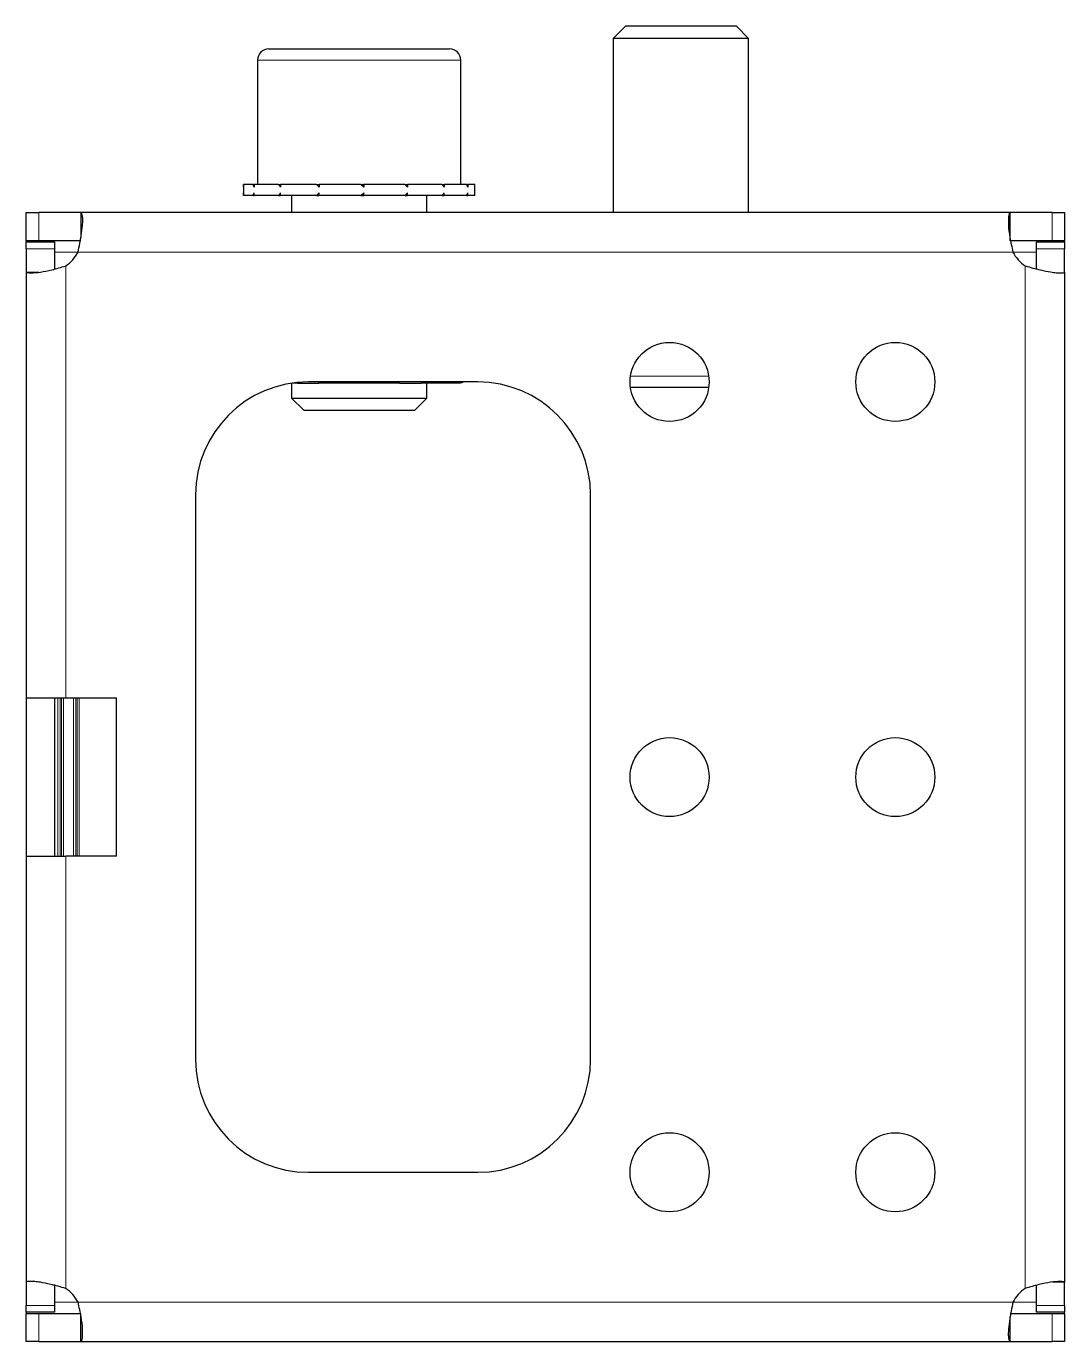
# Model space of a CAD drawing. Header units: millimetres. Extents: x -438 to 5180, y -470 to 658.
# Drawn here: x 5088.3 to 5180.3, y 194.9 to 311.4 of the extents above; entities that cross this region are included whole.
import ezdxf

# ---------------------------------------------------------------- set-up
doc = ezdxf.new("R2010")
doc.units = ezdxf.units.MM

msp = doc.modelspace()

# ---------------------------------------------------------------- linework, layer by layer
at = {"color": 7, "linetype": 'Continuous', "lineweight": 25}
for p, q in [((5141.39, 311.45), (5140.31, 310.37)), ((5151.24, 311.45), (5141.39, 311.45)), ((5152.31, 310.37), (5151.24, 311.45)), ((5140.31, 310.37), (5140.31, 294.95)), ((5152.31, 310.37), (5140.31, 310.37)), ((5152.31, 294.95), (5152.31, 310.37)), ((5109.81, 309.45), (5118.15, 309.45)), ((5118.15, 309.45), (5125.81, 309.45)), ((5108.81, 308.45), (5108.81, 297.45)), ((5126.81, 297.45), (5126.81, 308.45)), ((5107.56, 297.45), (5107.56, 296.45)), ((5107.56, 297.45), (5107.57, 297.45)), ((5107.57, 297.45), (5107.57, 297.2)), ((5108.4, 297.45), (5107.57, 297.45)), ((5108.4, 297.45), (5108.5, 297.45)), ((5108.5, 297.45), (5108.5, 297.2)), ((5110.67, 297.45), (5108.5, 297.45)), ((5110.67, 297.45), (5110.85, 297.45)), ((5110.85, 297.45), (5110.85, 297.2)), ((5114.03, 297.45), (5110.85, 297.45)), ((5114.03, 297.45), (5114.26, 297.45)), ((5114.26, 297.45), (5114.26, 297.2)), ((5117.96, 297.45), (5114.26, 297.45)), ((5117.96, 297.45), (5118.2, 297.45)), ((5117.96, 297.45), (5118.04, 297.45)), ((5118.16, 297.45), (5118.21, 297.45)), ((5118.21, 297.45), (5118.21, 297.2)), ((5121.87, 297.45), (5118.21, 297.45)), ((5121.87, 297.45), (5122.1, 297.45)), ((5122.1, 297.45), (5122.1, 297.2)), ((5125.16, 297.45), (5122.1, 297.45)), ((5125.16, 297.45), (5125.34, 297.45)), ((5125.34, 297.45), (5125.34, 297.2)), ((5127.34, 297.45), (5125.34, 297.45)), ((5127.34, 297.45), (5127.43, 297.45)), ((5127.43, 297.45), (5127.43, 297.2)), ((5128.06, 297.45), (5127.43, 297.45)), ((5128.06, 296.45), (5128.06, 297.45)), ((5107.56, 296.45), (5107.57, 296.45)), ((5107.57, 296.45), (5107.57, 296.7)), ((5108.4, 296.45), (5107.57, 296.45)), ((5108.4, 296.45), (5108.5, 296.45)), ((5108.5, 296.45), (5108.5, 296.7)), ((5110.67, 296.45), (5108.5, 296.45)), ((5110.67, 296.45), (5110.85, 296.45)), ((5110.85, 296.45), (5110.85, 296.7)), ((5114.03, 296.45), (5110.85, 296.45)), ((5111.81, 296.45), (5111.81, 294.95)), ((5114.03, 296.45), (5114.26, 296.45)), ((5114.26, 296.45), (5114.26, 296.7)), ((5117.96, 296.45), (5114.26, 296.45)), ((5117.96, 296.45), (5118.11, 296.45)), ((5118.11, 296.45), (5118.21, 296.45)), ((5118.21, 296.45), (5118.21, 296.7)), ((5121.87, 296.45), (5118.21, 296.45)), ((5121.87, 296.45), (5122.1, 296.45)), ((5122.1, 296.45), (5122.1, 296.7)), ((5125.16, 296.45), (5122.1, 296.45)), ((5123.81, 294.95), (5123.81, 296.45)), ((5125.16, 296.45), (5125.34, 296.45)), ((5125.34, 296.45), (5125.34, 296.7)), ((5127.34, 296.45), (5125.34, 296.45)), ((5127.34, 296.45), (5127.43, 296.45)), ((5127.43, 296.45), (5127.43, 296.7)), ((5128.06, 296.45), (5127.43, 296.45)), ((5088.31, 292.45), (5088.31, 294.95)), ((5088.31, 294.95), (5089.42, 294.95)), ((5093.15, 294.95), (5089.42, 294.95)), ((5093.15, 294.95), (5093.15, 292.73)), ((5175.48, 294.95), (5093.15, 294.95)), ((5175.48, 292.45), (5175.48, 294.95)), ((5179.2, 294.95), (5175.48, 294.95)), ((5179.2, 294.95), (5180.31, 294.95)), ((5180.31, 294.95), (5180.31, 292.45)), ((5089.42, 292.45), (5088.31, 292.45)), ((5088.31, 292.45), (5088.31, 292.35)), ((5093.15, 292.45), (5089.42, 292.45)), ((5179.2, 292.45), (5175.48, 292.45)), ((5180.31, 292.45), (5179.2, 292.45)), ((5180.31, 292.35), (5180.31, 292.45)), ((5088.31, 292.35), (5090.81, 292.35)), ((5088.31, 291.74), (5088.31, 292.35)), ((5088.31, 291.74), (5088.31, 289.67)), ((5090.81, 292.35), (5090.81, 291.74)), ((5090.81, 291.74), (5090.81, 289.92)), ((5177.81, 292.35), (5180.31, 292.35)), ((5177.81, 291.74), (5177.81, 292.35)), ((5177.81, 289.9), (5177.81, 291.74)), ((5180.31, 292.35), (5180.31, 291.74)), ((5180.31, 289.67), (5180.31, 291.74)), ((5088.31, 289.67), (5089.41, 289.67)), ((5088.31, 289.67), (5088.31, 251.95)), ((5180.31, 289.67), (5180.31, 200.22)), ((5111.81, 279.83), (5111.81, 278.52)), ((5112.34, 279.85), (5111.9, 279.85)), ((5112.34, 279.85), (5114.24, 279.85)), ((5128.31, 279.95), (5113.31, 279.95)), ((5114.79, 279.85), (5114.24, 279.85)), ((5120.84, 279.85), (5114.79, 279.85)), ((5121.39, 279.85), (5120.84, 279.85)), ((5121.39, 279.85), (5123.29, 279.85)), ((5126.54, 279.85), (5123.29, 279.85)), ((5123.81, 278.52), (5123.81, 279.85)), ((5126.54, 279.85), (5126.54, 279.95)), ((5126.64, 279.85), (5126.54, 279.85)), ((5126.66, 279.85), (5126.64, 279.85)), ((5126.64, 279.85), (5126.64, 279.85)), ((5111.81, 278.52), (5112.89, 277.45)), ((5111.81, 278.52), (5118.07, 278.52)), ((5118.07, 278.52), (5123.81, 278.52)), ((5122.74, 277.45), (5123.81, 278.52)), ((5148.78, 279.45), (5141.85, 279.45)), ((5112.89, 277.45), (5118.02, 277.45)), ((5118.02, 277.45), (5122.74, 277.45)), ((5103.31, 269.95), (5103.31, 219.95)), ((5138.31, 219.95), (5138.31, 269.95)), ((5091.81, 251.95), (5088.31, 251.95)), ((5088.31, 251.95), (5088.31, 237.95)), ((5090.81, 251.95), (5090.81, 237.95)), ((5096.31, 251.95), (5091.81, 251.95)), ((5096.31, 237.95), (5096.31, 251.95)), ((5088.31, 237.95), (5091.81, 237.95)), ((5088.31, 237.95), (5088.31, 200.22)), ((5096.31, 237.95), (5091.81, 237.95)), ((5113.31, 209.95), (5128.31, 209.95)), ((5088.31, 200.22), (5088.31, 198.16)), ((5090.81, 200), (5090.81, 198.16)), ((5177.81, 198.16), (5177.81, 199.98)), ((5180.31, 200.22), (5179.22, 200.22)), ((5180.31, 198.16), (5180.31, 200.22)), ((5088.31, 197.55), (5088.31, 198.16)), ((5090.81, 198.16), (5090.81, 197.55)), ((5177.81, 197.55), (5177.81, 198.16)), ((5180.31, 198.16), (5180.31, 197.55)), ((5090.81, 197.55), (5088.31, 197.55)), ((5088.31, 197.55), (5088.31, 197.45)), ((5088.31, 194.95), (5088.31, 197.45)), ((5088.31, 197.45), (5089.42, 197.45)), ((5089.42, 197.45), (5093.15, 197.45)), ((5093.15, 194.95), (5093.15, 197.45)), ((5175.48, 197.45), (5179.2, 197.45)), ((5175.48, 194.95), (5175.48, 197.16)), ((5180.31, 197.55), (5177.81, 197.55)), ((5179.2, 197.45), (5180.31, 197.45)), ((5180.31, 197.45), (5180.31, 197.55)), ((5180.31, 197.45), (5180.31, 194.95)), ((5089.42, 194.95), (5088.31, 194.95)), ((5089.42, 194.95), (5093.15, 194.95)), ((5093.15, 194.95), (5175.48, 194.95)), ((5175.48, 194.95), (5179.2, 194.95)), ((5180.31, 194.95), (5179.2, 194.95))]:
    msp.add_line(p, q, dxfattribs=at)
at = {"color": 8, "linetype": 'Continuous', "lineweight": 18}
for p, q in [((5118.2, 308.45), (5108.81, 308.45)), ((5126.81, 308.45), (5118.2, 308.45)), ((5089.42, 294.95), (5089.42, 292.45)), ((5179.2, 292.45), (5179.2, 294.95)), ((5090.81, 291.74), (5088.31, 291.74)), ((5090.81, 291.45), (5092.9, 291.45)), ((5092.9, 291.45), (5175.73, 291.45)), ((5175.73, 291.45), (5177.81, 291.45)), ((5180.31, 291.74), (5177.81, 291.74)), ((5091.81, 290.23), (5091.81, 251.95)), ((5176.81, 290.23), (5176.81, 199.67)), ((5114.24, 279.95), (5114.24, 279.85)), ((5114.79, 279.95), (5114.79, 279.85)), ((5120.84, 279.95), (5120.84, 279.85)), ((5121.39, 279.95), (5121.39, 279.85)), ((5141.85, 280.45), (5148.78, 280.45)), ((5091.12, 237.95), (5091.12, 251.95)), ((5091.32, 251.95), (5091.32, 237.95)), ((5091.42, 237.95), (5091.42, 251.95)), ((5091.62, 251.95), (5091.62, 237.95)), ((5092.5, 237.95), (5092.5, 251.95)), ((5092.7, 251.95), (5092.7, 237.95)), ((5092.81, 237.95), (5092.81, 251.95)), ((5093.01, 251.95), (5093.01, 237.95)), ((5091.81, 237.95), (5091.81, 199.67)), ((5088.31, 198.16), (5090.81, 198.16)), ((5092.9, 198.45), (5090.81, 198.45)), ((5092.9, 198.45), (5175.73, 198.45)), ((5177.81, 198.45), (5175.73, 198.45)), ((5177.81, 198.16), (5180.31, 198.16)), ((5089.42, 197.45), (5089.42, 194.95)), ((5179.2, 194.95), (5179.2, 197.45))]:
    msp.add_line(p, q, dxfattribs=at)
at = {"color": 7, "linetype": 'Continuous', "lineweight": 25}
for centre in [(5145.31, 279.95), (5165.31, 279.95), (5145.31, 244.95), (5165.31, 244.95), (5145.31, 209.95), (5165.31, 209.95)]:
    msp.add_circle(centre, 3.5, dxfattribs=at)
for centre, radius, start, end in [((5109.81, 308.45), 1, 90, 180), ((5125.81, 308.45), 1, 0, 90), ((5089.81, 293.1), 3.5, 304.8499, 331.8729), ((5178.81, 293.1), 3.5, 208.1271, 235.1501), ((5113.31, 269.95), 10, 90, 180), ((5128.31, 269.95), 10, 0, 90), ((5113.31, 219.95), 10, 180, 270), ((5128.31, 219.95), 10, 270, 0), ((5089.81, 196.8), 3.5, 28.1271, 55.1501), ((5178.81, 196.8), 3.5, 124.8499, 151.8729)]:
    msp.add_arc(centre, radius, start, end, dxfattribs=at)
for points, knots in [([(5107.57, 297.2), (5107.57, 297.24), (5107.57, 297.3), (5107.57, 297.38), (5107.57, 297.43), (5107.56, 297.45)], [0, 0, 0, 0, 0.499981, 0.749988, 1, 1, 1, 1]), ([(5108.5, 297.2), (5108.49, 297.24), (5108.46, 297.3), (5108.43, 297.38), (5108.41, 297.43), (5108.4, 297.45)], [0, 0, 0, 0, 0.499981, 0.749988, 1, 1, 1, 1]), ([(5110.85, 297.2), (5110.82, 297.24), (5110.77, 297.3), (5110.71, 297.38), (5110.68, 297.43), (5110.67, 297.45)], [0, 0, 0, 0, 0.499981, 0.749988, 1, 1, 1, 1]), ([(5114.26, 297.2), (5114.22, 297.24), (5114.16, 297.3), (5114.08, 297.38), (5114.05, 297.43), (5114.03, 297.45)], [0, 0, 0, 0, 0.499981, 0.749988, 1, 1, 1, 1]), ([(5118.21, 297.2), (5118.17, 297.24), (5118.11, 297.3), (5118.02, 297.38), (5117.98, 297.43), (5117.96, 297.45)], [0, 0, 0, 0, 0.499981, 0.749988, 1, 1, 1, 1]), ([(5118.21, 297.2), (5118.19, 297.27), (5118.16, 297.4), (5118.13, 297.43), (5118.11, 297.45)], [0, 0, 0, 0, 0.561794, 1, 1, 1, 1]), ([(5122.1, 297.2), (5122.06, 297.24), (5122, 297.3), (5121.93, 297.38), (5121.89, 297.43), (5121.87, 297.45)], [0, 0, 0, 0, 0.499981, 0.749988, 1, 1, 1, 1]), ([(5125.34, 297.2), (5125.31, 297.24), (5125.26, 297.3), (5125.21, 297.38), (5125.18, 297.43), (5125.16, 297.45)], [0, 0, 0, 0, 0.499981, 0.749988, 1, 1, 1, 1]), ([(5127.43, 297.2), (5127.41, 297.24), (5127.39, 297.3), (5127.36, 297.38), (5127.35, 297.43), (5127.34, 297.45)], [0, 0, 0, 0, 0.4999808, 0.7499881, 1, 1, 1, 1]), ([(5107.56, 296.45), (5107.57, 296.47), (5107.57, 296.51), (5107.57, 296.59), (5107.57, 296.66), (5107.57, 296.7)], [0, 0, 0, 0, 0.2501401, 0.5002802, 1, 1, 1, 1]), ([(5108.4, 296.45), (5108.41, 296.47), (5108.43, 296.51), (5108.46, 296.59), (5108.49, 296.66), (5108.5, 296.7)], [0, 0, 0, 0, 0.25014, 0.50028, 1, 1, 1, 1]), ([(5110.67, 296.45), (5110.68, 296.47), (5110.71, 296.51), (5110.77, 296.59), (5110.82, 296.66), (5110.85, 296.7)], [0, 0, 0, 0, 0.25014, 0.50028, 1, 1, 1, 1]), ([(5114.03, 296.45), (5114.05, 296.47), (5114.08, 296.51), (5114.16, 296.59), (5114.22, 296.66), (5114.26, 296.7)], [0, 0, 0, 0, 0.25014, 0.50028, 1, 1, 1, 1]), ([(5117.96, 296.45), (5117.98, 296.47), (5118.02, 296.51), (5118.11, 296.59), (5118.17, 296.66), (5118.21, 296.7)], [0, 0, 0, 0, 0.25014, 0.50028, 1, 1, 1, 1]), ([(5118.21, 296.7), (5118.19, 296.62), (5118.16, 296.49), (5118.13, 296.46), (5118.11, 296.45)], [0, 0, 0, 0, 0.561794, 1, 1, 1, 1]), ([(5121.87, 296.45), (5121.89, 296.47), (5121.93, 296.51), (5122, 296.59), (5122.06, 296.66), (5122.1, 296.7)], [0, 0, 0, 0, 0.25014, 0.50028, 1, 1, 1, 1]), ([(5125.16, 296.45), (5125.18, 296.47), (5125.21, 296.51), (5125.26, 296.59), (5125.31, 296.66), (5125.34, 296.7)], [0, 0, 0, 0, 0.25014, 0.50028, 1, 1, 1, 1]), ([(5127.34, 296.45), (5127.35, 296.47), (5127.36, 296.51), (5127.39, 296.59), (5127.41, 296.66), (5127.43, 296.7)], [0, 0, 0, 0, 0.25014, 0.50028, 1, 1, 1, 1]), ([(5092.9, 291.45), (5092.95, 291.71), (5093.05, 292.2), (5093.2, 293.02), (5093.3, 293.73), (5093.32, 294.29), (5093.3, 294.65), (5093.24, 294.9), (5093.18, 294.93), (5093.15, 294.95)], [0, 0, 0, 0, 0.144067, 0.271276, 0.474907, 0.597997, 0.726338, 0.860245, 1, 1, 1, 1]), ([(5175.48, 294.95), (5175.45, 294.93), (5175.4, 294.89), (5175.33, 294.53), (5175.3, 293.86), (5175.44, 292.76), (5175.63, 291.89), (5175.73, 291.45)], [0, 0, 0, 0, 0.16069, 0.301312, 0.521951, 0.753573, 1, 1, 1, 1]), ([(5088.31, 289.67), (5088.34, 289.66), (5088.38, 289.63), (5088.78, 289.61), (5089.5, 289.65), (5090.59, 289.87), (5091.4, 290.1), (5091.81, 290.23)], [0, 0, 0, 0, 0.17084, 0.319217, 0.548103, 0.767822, 1, 1, 1, 1]), ([(5176.81, 290.23), (5177.27, 290.1), (5178.08, 289.88), (5178.99, 289.69), (5179.58, 289.62), (5179.98, 289.6), (5180.26, 289.61), (5180.29, 289.65), (5180.31, 289.67)], [0, 0, 0, 0, 0.254149, 0.448213, 0.574908, 0.708872, 0.850468, 1, 1, 1, 1]), ([(5123.57, 279.95), (5123.55, 279.92), (5123.49, 279.87), (5123.39, 279.85), (5123.31, 279.85), (5123.29, 279.85)], [0, 0, 0, 0, 0.319957, 0.82406, 1, 1, 1, 1]), ([(5127.02, 279.95), (5126.98, 279.92), (5126.88, 279.87), (5126.75, 279.85), (5126.69, 279.85), (5126.66, 279.85)], [0, 0, 0, 0, 0.34226, 0.727317, 1, 1, 1, 1]), ([(5091.81, 199.67), (5091.36, 199.79), (5090.55, 200.01), (5089.64, 200.21), (5089.05, 200.27), (5088.65, 200.3), (5088.37, 200.28), (5088.33, 200.24), (5088.31, 200.22)], [0, 0, 0, 0, 0.254149, 0.448213, 0.574908, 0.708872, 0.850468, 1, 1, 1, 1]), ([(5180.31, 200.22), (5180.29, 200.24), (5180.24, 200.26), (5179.84, 200.28), (5179.13, 200.24), (5178.03, 200.02), (5177.23, 199.79), (5176.81, 199.67)], [0, 0, 0, 0, 0.17084, 0.319217, 0.548103, 0.767822, 1, 1, 1, 1]), ([(5093.15, 194.95), (5093.18, 194.97), (5093.23, 195.01), (5093.3, 195.36), (5093.32, 196.03), (5093.19, 197.14), (5093, 198), (5092.9, 198.45)], [0, 0, 0, 0, 0.16069, 0.301312, 0.521951, 0.753573, 1, 1, 1, 1]), ([(5175.73, 198.45), (5175.67, 198.19), (5175.57, 197.7), (5175.43, 196.87), (5175.33, 196.16), (5175.31, 195.6), (5175.33, 195.24), (5175.38, 195), (5175.45, 194.96), (5175.48, 194.95)], [0, 0, 0, 0, 0.144067, 0.271276, 0.474907, 0.597997, 0.726338, 0.860245, 1, 1, 1, 1])]:
    msp.add_open_spline(points, degree=3, knots=knots, dxfattribs=at)

doc.saveas('drawing.dxf')
